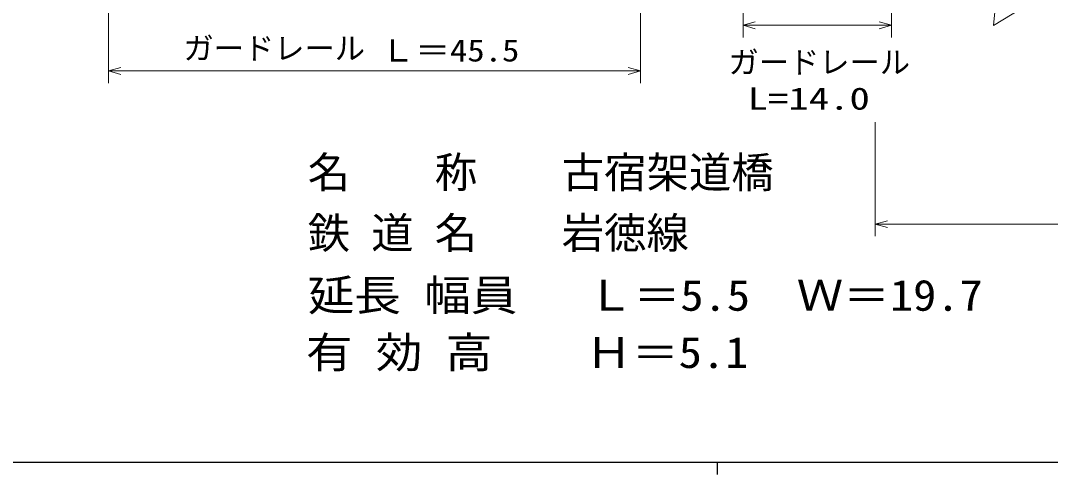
# Model space of a CAD drawing. Units: millimetres, scale not verified. Extents: x -64632 to 575368, y -97377 to 262623.
# Drawn here: x 105805 to 190898, y 86623 to 124086 of the extents above; entities that cross this region are included whole.
import ezdxf
from ezdxf.enums import TextEntityAlignment as Align

# ---------------------------------------------------------------- set-up
doc = ezdxf.new("R2010")
doc.units = ezdxf.units.MM
doc.header["$LTSCALE"] = 1000
for name, color, linetype, lineweight in [('M-BGD', 7, 'Continuous', 13), ('M-STR-HTXT', 7, 'Continuous', 13), ('M-STR-STRn', 7, 'Continuous', 13), ('M-TTL-BAND', 7, 'Continuous', 25)]:
    doc.layers.add(name, color=color, linetype=linetype, lineweight=lineweight)
doc.styles.add('ＭＳ ゴシック', font='')
doc.styles.get('ＭＳ ゴシック').set_extended_font_data('MS Gothic')

# ---------------------------------------------------------------- blocks, each defined once
blk = doc.blocks.new('BUHIN12')
at = {"color": 7, "linetype": 'Continuous', "lineweight": 13}
blk.add_lwpolyline([(-288, -1000), (0, 0), (285, -1000)], dxfattribs=at)

msp = doc.modelspace()

# ---------------------------------------------------------------- linework, layer by layer
at = {"layer": 'M-BGD'}
for p, q in [((186183, 123695), (186667, 128327)), ((192996, 127830), (186183, 123695))]:
    msp.add_line(p, q, dxfattribs=at)
at = {"layer": 'M-STR-HTXT'}
for p, q in [((165503, 134701), (165503, 122701)), ((177760, 134701), (177760, 122701)), ((113081, 130935), (113081, 118935)), ((157015, 130935), (157015, 118935)), ((165503, 123701), (177760, 123701)), ((113081, 119935), (157015, 119935)), ((176428, 115711), (176428, 106280)), ((376660, 107280), (176428, 107280))]:
    msp.add_line(p, q, dxfattribs=at)
at = {"layer": 'M-TTL-BAND'}
for p, q in [((-64632, 87623), (474368, 87623)), ((163368, 87623), (163368, 86623))]:
    msp.add_line(p, q, dxfattribs=at)

# ---------------------------------------------------------------- block references
at = {"layer": 'M-STR-HTXT'}
for p, rotation in [((165503, 123701), 90), ((177760, 123701), 270), ((113081, 119935), 90), ((157015, 119935), 270), ((176428, 107280), 90)]:
    msp.add_blockref('BUHIN12', p, dxfattribs=dict(at, rotation=rotation))

# ---------------------------------------------------------------- texts
at = {"layer": 'M-STR-HTXT', "style": 'ＭＳ ゴシック'}
for p in [(119261, 120335), (164300, 119185)]:
    msp.add_text('ガードレール', height=1833, dxfattribs=at).set_placement(p, align=Align.BOTTOM_LEFT)
for s, width, p in [('Ｌ＝45.5', 1.15, (135534, 120160)), ('L=14.0', 1.35, (165879, 116185))]:
    msp.add_text(s, height=1833, dxfattribs=dict(at, width=width)).set_placement(p, align=Align.BOTTOM_LEFT)
at = {"layer": 'M-STR-STRn', "style": 'ＭＳ ゴシック'}
for s, p in [('名\u3000\u3000称\u3000\u3000古宿架道橋', (129530, 109509)), ('鉄 道 名\u3000\u3000岩徳線', (129530, 104504))]:
    msp.add_text(s, height=2566, dxfattribs=at).set_placement(p, align=Align.BOTTOM_LEFT)
at = {"layer": 'M-STR-STRn', "style": 'ＭＳ ゴシック', "width": 1.1}
for s, p in [('延長 幅員 \u3000Ｌ＝5.5\u3000Ｗ＝19.7', (129530, 99361)), ('有 効 高\u3000\u3000Ｈ＝5.1', (129391, 94635))]:
    msp.add_text(s, height=2566, dxfattribs=at).set_placement(p, align=Align.BOTTOM_LEFT)

doc.saveas('drawing.dxf')
